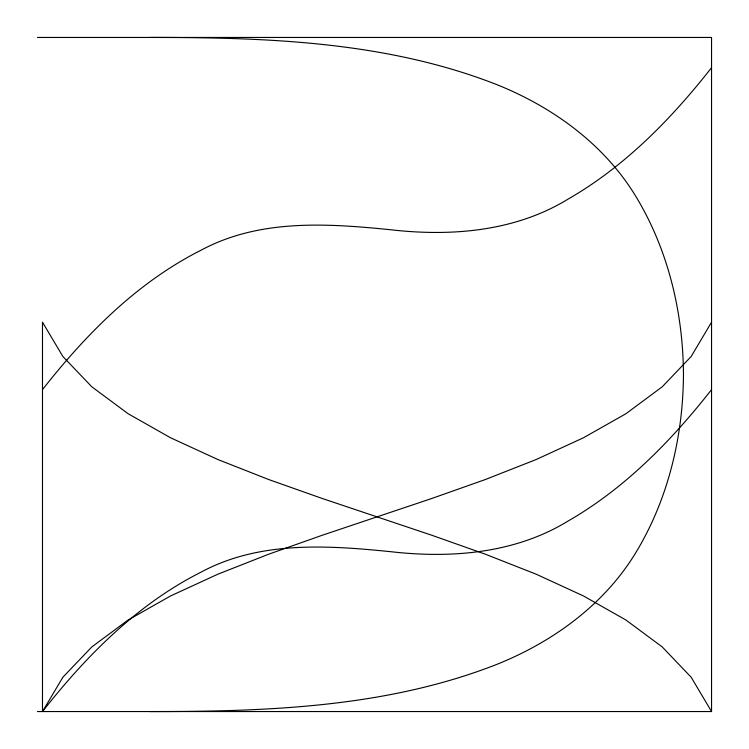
<?xml version="1.0" encoding="UTF-8"?>
<svg xmlns="http://www.w3.org/2000/svg" width="749" height="749" viewBox="0 0 749 749"><rect width="100%" height="100%" fill="white"/><g stroke="black" fill="none" stroke-linecap="round" stroke-linejoin="round"><path stroke-width="1.12" d="M37.45 711.55L711.55 711.55L691.168 677.236L662.21 646.911L625.902 620.003L583.471 595.961L536.144 574.183L485.146 554.129L431.696 535.217L322.342 498.516L268.891 479.603L217.884 459.54L170.557 437.772L128.135 413.729L91.827 386.821L62.869 356.496L42.487 322.182L42.487 711.55L62.869 677.236L91.827 646.911L128.135 620.003L170.557 595.961L217.884 574.183L268.891 554.129L322.342 535.217L431.696 498.516L485.146 479.603L536.144 459.54L583.471 437.772L625.902 413.729L662.21 386.821L691.168 356.496L711.55 322.182M42.487 389.611C86.116 334.063 137.385 282.223 201.125 250.175C259.529 218.708 327.547 223.361 391.175 229.812C451.572 236.647 515.331 231.497 568.248 199C624.975 166.39 671.46 118.819 711.55 67.672M42.487 711.55C86.116 656.002 137.385 604.162 201.125 572.114C259.529 540.647 327.547 545.291 391.175 551.741C451.572 558.585 515.331 553.427 568.248 520.939C624.975 488.329 671.46 440.758 711.55 389.611M149.8 711.55C266.822 711.616 387.158 707.562 497.383 664.157C553.305 641.612 604.537 604.424 636.06 552.238C668.267 498.937 683.107 436.48 683.462 374.5C683.107 312.52 668.267 250.063 636.06 196.762C604.537 144.576 553.305 107.388 497.383 84.852C387.158 41.438 266.822 37.384 149.8 37.45M37.45 37.45L711.55 37.45L711.55 711.55"/></g></svg>
